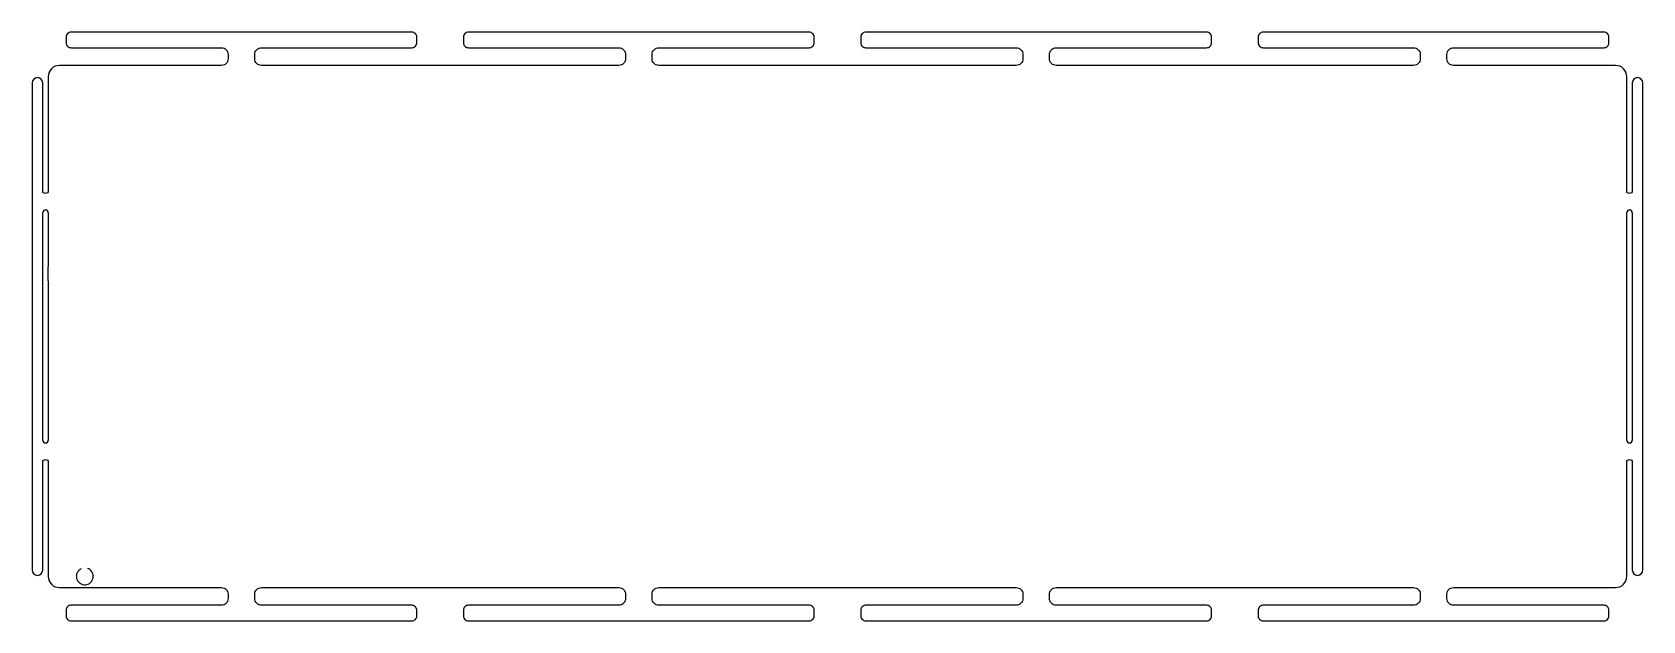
# Model space of a CAD drawing. Header units: millimetres. Extents: x -288 to 2, y -5 to 101.
import ezdxf

# ---------------------------------------------------------------- set-up
doc = ezdxf.new("R2010")
doc.units = ezdxf.units.MM
doc.layers.get('0').update_dxf_attribs({"linetype": 'CONTINUOUS'})

msp = doc.modelspace()

# ---------------------------------------------------------------- linework, layer by layer
for p, q in [((-286.225, 27.125, 0), (-286.225, 68.125, 0)), ((-285.225, 68.125, 0), (-285.225, 58.375, 0)), ((-0.525, 58.375, 0), (-0.525, 68.125, 0)), ((0.475, 68.125, 0), (0.475, 27.125, 0)), ((-285.225, 55.875, 0), (-285.225, 58.375, 0)), ((-0.525, 55.875, 0), (-0.525, 58.375, 0)), ((-285.225, 55.875, 0), (-285.225, 27.125, 0)), ((-0.525, 27.125, 0), (-0.525, 55.875, 0))]:
    msp.add_line(p, q)
msp.add_lwpolyline([(2.375, 91.575, 1), (0.475, 91.575), (0.475, 72.125, -1), (-0.525, 72.125), (-0.525, 92.725064, 0.4142135624), (-2.525, 94.725064), (-31.7625, 94.725064, -0.4142135624), (-32.9625, 95.925064), (-32.9625, 96.725, -0.4142135624), (-31.7625, 97.925), (-4.625, 97.925, 0.4142135624), (-3.725, 98.825), (-3.725, 99.825, 0.4142135624), (-4.625, 100.725), (-66.1, 100.725, 0.4142135624), (-67, 99.825), (-67, 98.825, 0.4142135624), (-66.1, 97.925), (-38.9625, 97.925, -0.4142135624), (-37.7625, 96.725), (-37.7625, 95.925064, -0.4142135624), (-38.9625, 94.725064), (-103.4375, 94.725064, -0.4142135624), (-104.6375, 95.925064), (-104.6375, 96.725, -0.4142135624), (-103.4375, 97.925), (-76.3, 97.925, 0.4142135624), (-75.4, 98.825), (-75.4, 99.825, 0.4142135624), (-76.3, 100.725), (-137.775, 100.725, 0.4142135624), (-138.675, 99.825), (-138.675, 98.825, 0.4142135624), (-137.775, 97.925), (-110.6375, 97.925, -0.4142135624), (-109.4375, 96.725), (-109.4375, 95.925064, -0.4142135624), (-110.6375, 94.725064), (-175.1125, 94.725064, -0.4142135624), (-176.3125, 95.925064), (-176.3125, 96.725, -0.4142135624), (-175.1125, 97.925), (-147.975, 97.925, 0.4142135624), (-147.075, 98.825), (-147.075, 99.825, 0.4142135624), (-147.975, 100.725), (-209.45, 100.725, 0.4142135624), (-210.35, 99.825), (-210.35, 98.825, 0.4142135624), (-209.45, 97.925), (-182.3125, 97.925, -0.4142135624), (-181.1125, 96.725), (-181.1125, 95.925064, -0.4142135624), (-182.3125, 94.725064), (-246.7875, 94.725064, -0.4142135624), (-247.9875, 95.925064), (-247.9875, 96.725, -0.4142135624), (-246.7875, 97.925), (-219.65, 97.925, 0.4142135624), (-218.75, 98.825), (-218.75, 99.825, 0.4142135624), (-219.65, 100.725), (-281.125, 100.725, 0.4142135624), (-282.025, 99.825), (-282.025, 98.825, 0.4142135624), (-281.125, 97.925), (-253.9875, 97.925, -0.4142135624), (-252.7875, 96.725), (-252.7875, 95.925064, -0.4142135624), (-253.9875, 94.725064), (-283.225, 94.725064, 0.4142135624), (-285.225, 92.725064), (-285.225, 72.125, -1), (-286.225, 72.125), (-286.225, 91.575, 1), (-288.125, 91.575), (-288.125, 3.675, 1), (-286.225, 3.675), (-286.225, 23.125, -1), (-285.225, 23.125), (-285.225, 2.525, 0.4142135624), (-283.225, 0.525), (-253.9875, 0.525, -0.4142135624), (-252.7875, -0.675), (-252.7875, -1.475, -0.4142135624), (-253.9875, -2.675), (-281.125, -2.675, 0.4142135624), (-282.025, -3.575), (-282.025, -4.575, 0.4142135624), (-281.125, -5.475), (-219.65, -5.475, 0.4142135624), (-218.75, -4.575), (-218.75, -3.575, 0.4142135624), (-219.65, -2.675), (-246.7875, -2.675, -0.4142135624), (-247.9875, -1.475), (-247.9875, -0.675, -0.4142135624), (-246.7875, 0.525), (-182.3125, 0.525, -0.4142135624), (-181.1125, -0.675), (-181.1125, -1.475, -0.4142135624), (-182.3125, -2.675), (-209.45, -2.675, 0.4142135624), (-210.35, -3.575), (-210.35, -4.575, 0.4142135624), (-209.45, -5.475), (-147.975, -5.475, 0.4142135624), (-147.075, -4.575), (-147.075, -3.575, 0.4142135624), (-147.975, -2.675), (-175.1125, -2.675, -0.4142135624), (-176.3125, -1.475), (-176.3125, -0.675, -0.4142135624), (-175.1125, 0.525), (-110.6375, 0.525, -0.4142135624), (-109.4375, -0.675), (-109.4375, -1.475, -0.4142135624), (-110.6375, -2.675), (-137.775, -2.675, 0.4142135624), (-138.675, -3.575), (-138.675, -4.575, 0.4142135624), (-137.775, -5.475), (-76.3, -5.475, 0.4142135624), (-75.4, -4.575), (-75.4, -3.575, 0.4142135624), (-76.3, -2.675), (-103.4375, -2.675, -0.4142135624), (-104.6375, -1.475), (-104.6375, -0.675, -0.4142135624), (-103.4375, 0.525), (-38.9625, 0.525, -0.4142135624), (-37.7625, -0.675), (-37.7625, -1.475, -0.4142135624), (-38.9625, -2.675), (-66.1, -2.675, 0.4142135624), (-67, -3.575), (-67, -4.575, 0.4142135624), (-66.1, -5.475), (-4.625, -5.475, 0.4142135624), (-3.725, -4.575), (-3.725, -3.575, 0.4142135624), (-4.625, -2.675), (-31.7625, -2.675, -0.4142135624), (-32.9625, -1.475), (-32.9625, -0.675, -0.4142135624), (-31.7625, 0.525), (-2.525, 0.525, 0.4142135624), (-0.525, 2.525), (-0.525, 23.125, -1), (0.475, 23.125), (0.475, 3.675, 1), (2.375, 3.675)], format="xyb", close=True)
for centre, radius, start, end in [((-285.725, 68.125, 0), 0.5, 0, 180), ((-0.025, 68.125, 0), 0.5, 0, 180), ((-285.725, 27.125, 0), 0.5, 180, 360), ((-0.025, 27.125, 0), 0.5, -180, 0), ((-278.638, 2.54, 0), 1.524, -244.46866289, 72.09681255)]:
    msp.add_arc(centre, radius, start, end)

doc.saveas('drawing.dxf')
